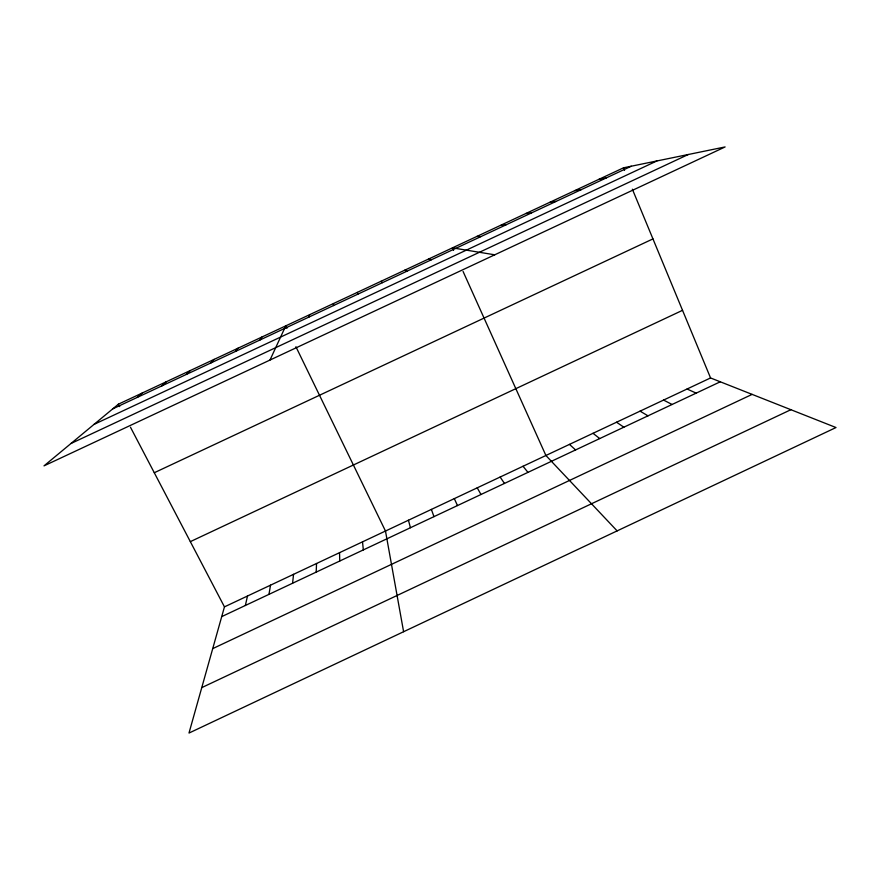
<?xml version="1.0" encoding="UTF-8"?>
<svg xmlns="http://www.w3.org/2000/svg" width="880" height="880" viewBox="0 0 880 880"><rect width="100%" height="100%" fill="white"/><g stroke="black" fill="none" stroke-linecap="round" stroke-linejoin="round"><path stroke-width="1.32" d="M316.184 572.121L316.547 563.497M292.578 583.242L293.546 574.332M268.972 594.363L270.523 585.167M245.355 605.484L247.5 596.013M309.045 317.009L309.617 314.699M130.471 427.218L224.455 606.87L188.991 733.062L836 427.537L710.556 377.949L632.357 189.189M269.984 360.063L285.758 325.864L286.957 328.317M260.051 339.944L261.899 337.029M235.532 351.417L238.018 348.205M211.002 362.89L214.126 359.381M186.45 374.385L190.212 370.568M161.898 385.88L166.298 381.766M137.313 397.375L142.362 392.964M118.415 404.173L44 465.872L725.109 146.938L623.502 167.816L118.415 404.173L119.68 406.593M224.455 606.87L710.556 377.949M221.716 616.616L720.269 381.788M212.718 648.626L752.114 394.383M201.762 687.621L790.878 409.706M93.995 424.413L656.887 160.952M71.016 443.476L688.27 154.506M154.286 472.736L652.949 238.898M190.333 541.64L682.539 310.321M112.728 408.881L631.279 166.221M599.115 179.234L606.243 177.936M574.706 190.652L581.185 189.662M550.286 202.081L556.116 201.388M525.844 213.51L531.036 213.136M501.391 224.95L505.934 224.873M476.927 236.401L480.821 236.632M494.758 254.804L452.452 247.863L453.574 250.338M428.681 258.984L431.277 259.809M687.071 389.015L696.19 393.129M663.575 400.07L672.089 404.481M404.888 270.116L406.868 271.238M640.068 411.147L647.988 415.833M616.55 422.224L623.865 427.196M593.01 433.301L599.731 438.57M569.47 444.389L575.575 449.944M617.133 530.893L545.908 455.488L463.078 271.469M381.095 281.248L382.426 282.667M523.028 466.257L527.956 472.373M500.137 477.048L504.471 483.428M477.235 487.828L480.986 494.494M295.911 346.731L385.484 531.036L403.601 631.719M454.311 498.619L457.479 505.571M623.502 167.816L624.547 170.324M357.28 292.391L357.984 294.107M431.387 509.421L433.961 516.648M408.441 520.223L410.432 527.725M362.516 541.849L363.33 549.912M333.454 303.545L333.52 305.558M339.537 552.673L339.757 561.011"/></g></svg>
